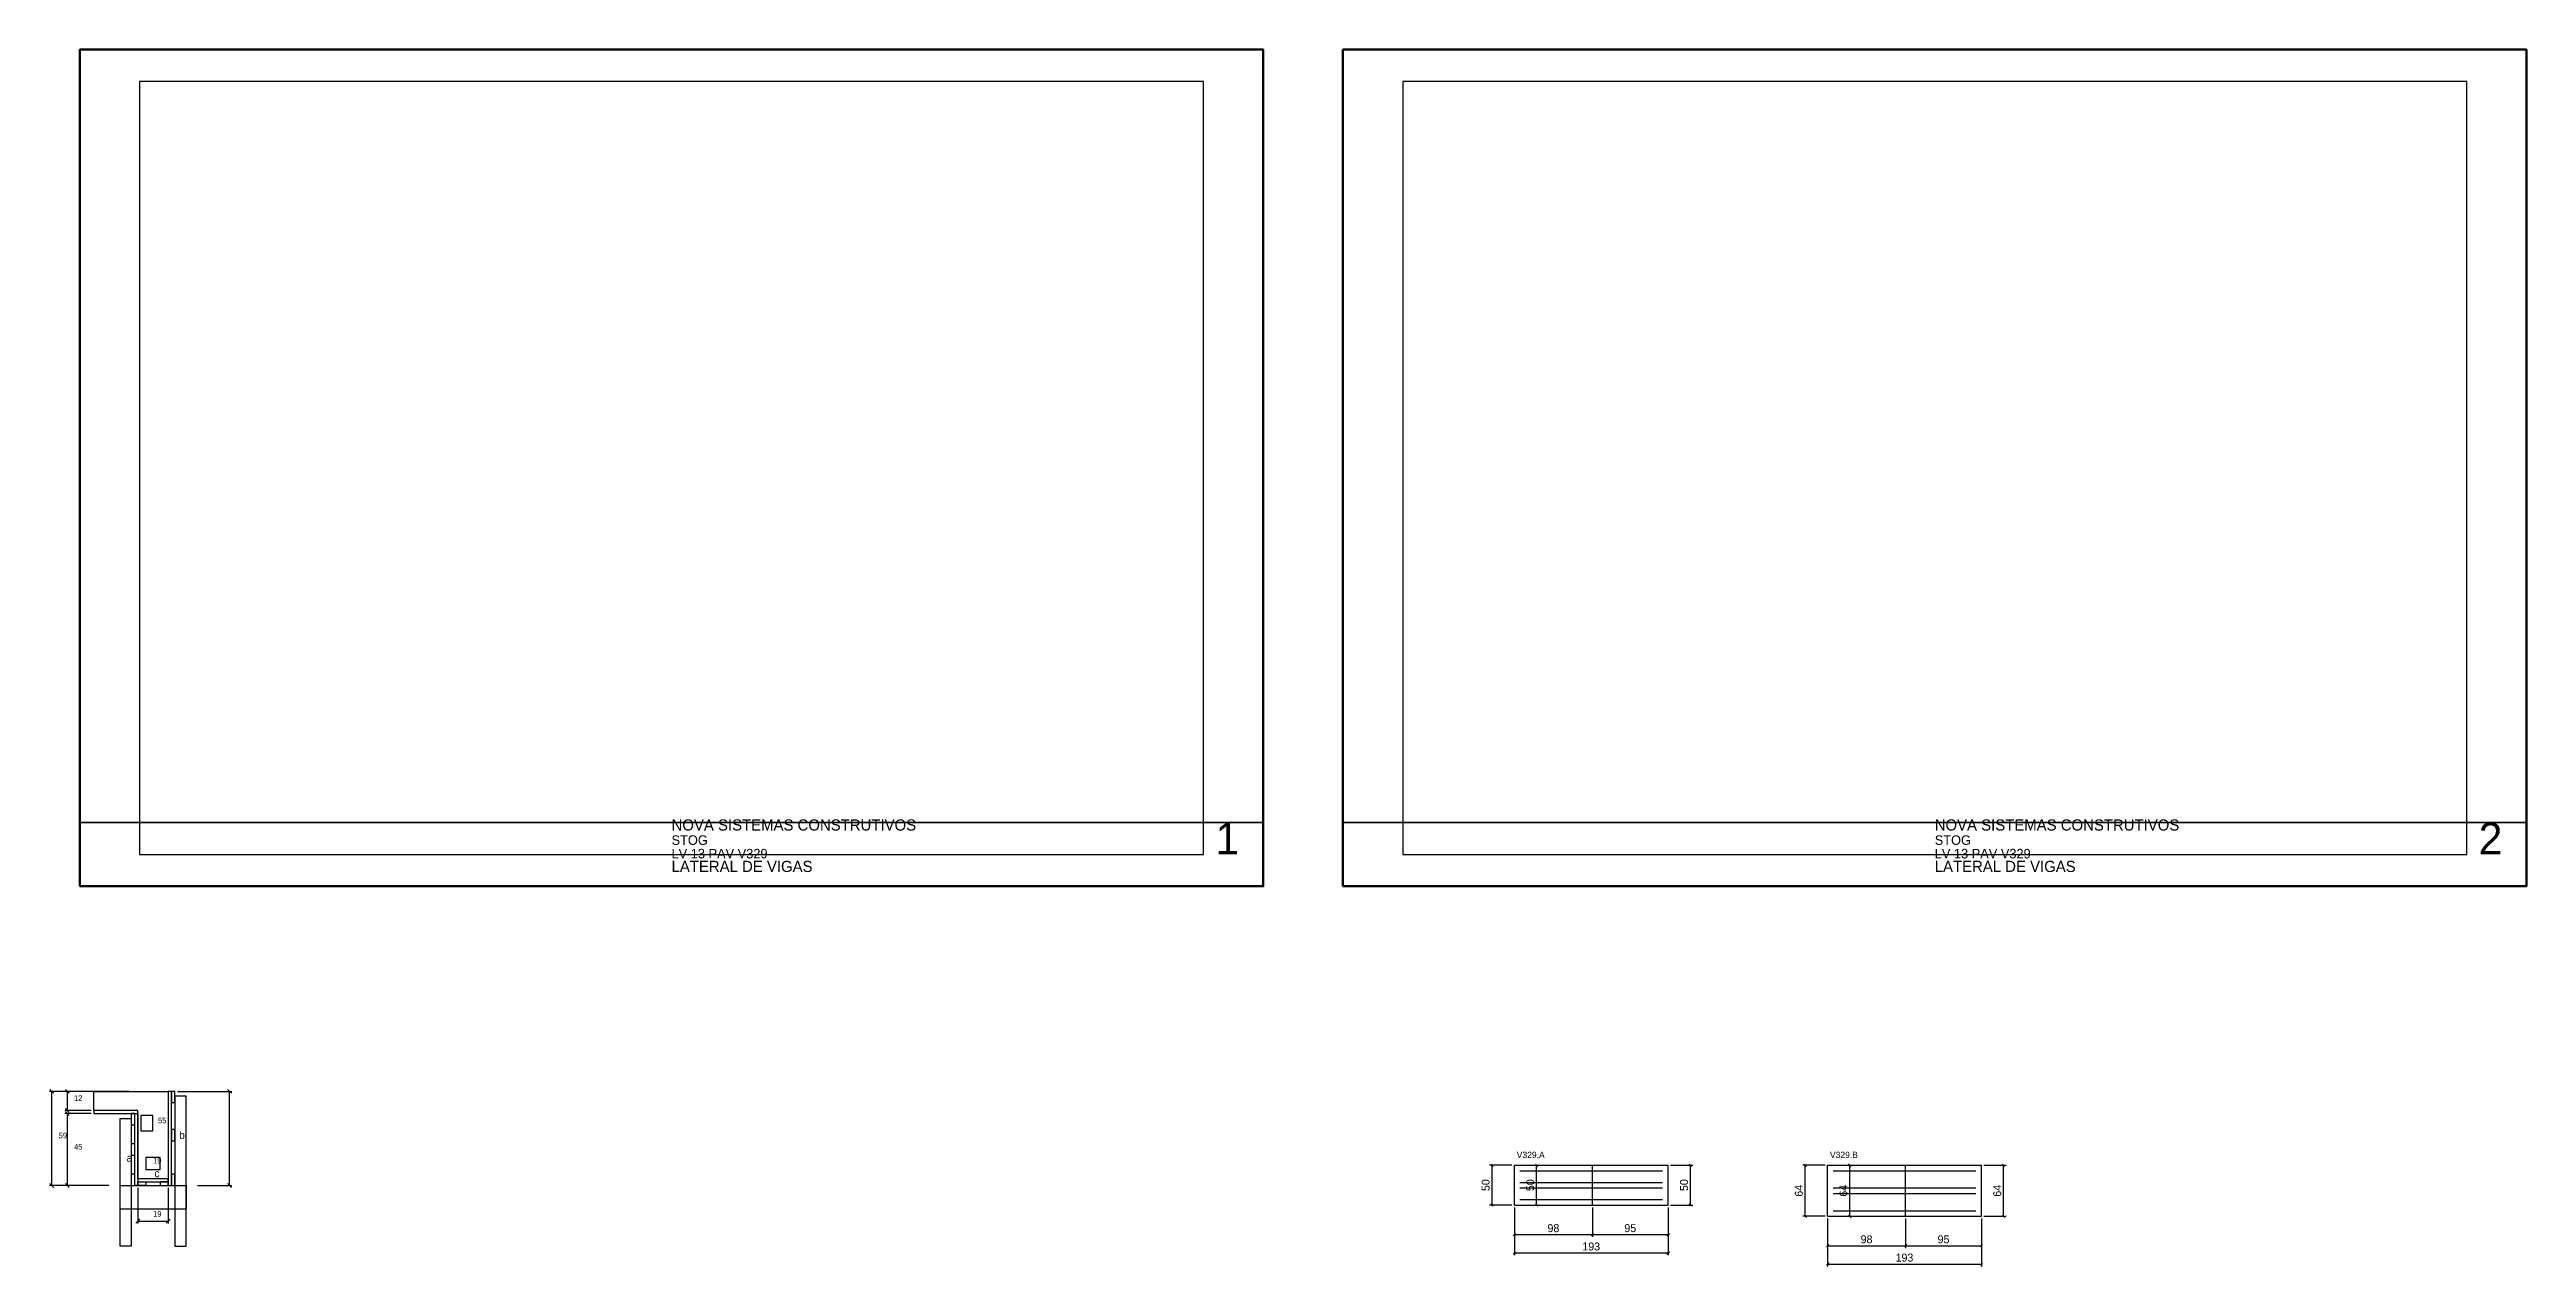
# Model space of a CAD drawing. Extents: x -9000 to 3070, y -277 to 1250.
# Drawn here: x -38 to 3070, y -277 to 1250 of the extents above.
import ezdxf

# ---------------------------------------------------------------- set-up
doc = ezdxf.new("R2010")
doc.units = 0
for name, color, linetype in [('CARIMBO', 255, 'Continuous'), ('CONCRETO', 251, 'Continuous'), ('COTA', 241, 'Continuous'), ('Cota Seção (2x)', 241, 'Continuous'), ('detalhes', 7, 'Continuous'), ('Folhas', 255, 'Continuous'), ('Madeira', 126, 'Continuous'), ('NOMENCLATURA', 7, 'Continuous'), ('Painéis', 200, 'Continuous'), ('SARR_2.2x7', 40, 'Continuous'), ('SARR_3.5x7', 81, 'Continuous')]:
    doc.layers.add(name, color=color, linetype=linetype)
doc.dimstyles.new('PAINEL', dxfattribs={"dimtxt": 10, "dimasz": 3, "dimexe": 3, "dimexo": 3, "dimgap": 3, "dimtad": 1, "dimblk": 'OBLIQUE', "dimblk1": 'OBLIQUE', "dimcen": 2.5, "dimclrd": 4, "dimclre": 4, "dimclrt": 240, "dimazin": 3, "dimtfac": 1, "dimtmove": 0, "dimatfit": 3})

# ---------------------------------------------------------------- blocks, each defined once
blk = doc.blocks.new('_OBLIQUE')
at = {"color": 0, "linetype": 'BYBLOCK'}
blk.add_line((-0.5, -0.5), (0.5, 0.5), dxfattribs=at)

msp = doc.modelspace()

# ---------------------------------------------------------------- linework, layer by layer
at = {"layer": 'CARIMBO', "lineweight": 35}
for p, q in [((0, 280), (1485, 280)), ((1585, 280), (3070, 280))]:
    msp.add_line(p, q, dxfattribs=at)
at = {"layer": 'CONCRETO', "color": 251}
msp.add_lwpolyline([(17.36, -81.25), (17.36, -57.25), (72.96, -57.25), (110.96, -57.25), (110.96, -167.25), (72.96, -167.25), (72.96, -81.25), (17.36, -81.25)], dxfattribs=at)
at = {"layer": 'COTA', "color": 4}
for p, q in [((61.96, -57.25), (-38.017, -57.25)), ((-35.017, -175.25), (-35.017, -57.25)), ((14.36, -57.25), (-18.697, -57.25)), ((-15.697, -57.25), (-15.697, -81.25)), ((122.36, -57.25), (190.832, -57.25)), ((187.832, -175.25), (187.832, -57.25)), ((14.36, -81.25), (-18.697, -81.25)), ((14.36, -85.25), (-18.697, -85.25)), ((-15.697, -85.25), (-15.697, -175.25)), ((36.36, -175.25), (-38.017, -175.25)), ((36.36, -175.25), (-18.697, -175.25)), ((72.96, -178.25), (72.96, -222.977)), ((110.96, -178.25), (110.96, -222.977)), ((147.56, -175.25), (190.832, -175.25)), ((72.96, -219.977), (110.96, -219.977))]:
    msp.add_line(p, q, dxfattribs=at)
at = {"layer": 'COTA'}
for points in [[(-32.517, -59.75), (-37.517, -54.75)], [(-13.197, -59.75), (-18.197, -54.75)], [(190.332, -59.75), (185.332, -54.75)], [(-18.197, -78.75), (-13.197, -83.75)], [(-13.197, -87.75), (-18.197, -82.75)], [(-37.517, -172.75), (-32.517, -177.75)], [(-18.197, -172.75), (-13.197, -177.75)], [(185.332, -172.75), (190.332, -177.75)], [(75.46, -217.477), (70.46, -222.477)], [(108.46, -222.477), (113.46, -217.477)]]:
    msp.add_lwpolyline(points, dxfattribs=at)
at = {"layer": 'Cota Seção (2x)', "color": 180}
for p, q in [((76.54, -87.583), (76.54, -106.917)), ((91.54, -87.583), (76.54, -87.583)), ((91.54, -106.917), (91.54, -87.583)), ((76.54, -106.917), (91.54, -106.917)), ((82.96, -140.25), (82.96, -155.25)), ((100.96, -140.25), (82.96, -140.25)), ((82.96, -155.25), (100.96, -155.25)), ((100.96, -155.25), (100.96, -140.25))]:
    msp.add_line(p, q, dxfattribs=at)
at = {"layer": 'Folhas', "lineweight": 50}
for points in [[(0, 200), (1485, 200), (1485, 1250), (0, 1250)], [(1585, 200), (3070, 200), (3070, 1250), (1585, 1250)]]:
    msp.add_lwpolyline(points, close=True, dxfattribs=at)
at = {"layer": 'Folhas', "lineweight": 25}
for points in [[(75, 240), (1410, 240), (1410, 1210), (75, 1210)], [(1660, 240), (2995, 240), (2995, 1210), (1660, 1210)]]:
    msp.add_lwpolyline(points, close=True, dxfattribs=at)
at = {"layer": 'Madeira', "color": 126}
for points in [[(114.96, -71.25), (119.36, -71.25), (119.36, -57.25), (114.96, -57.25), (114.96, -71.25)], [(64.56, -99.25), (68.96, -99.25), (68.96, -85.25), (64.56, -85.25), (64.56, -99.25)], [(64.56, -137.25), (68.96, -137.25), (68.96, -123.25), (64.56, -123.25), (64.56, -137.25)], [(114.96, -119.28), (119.36, -119.28), (119.36, -105.28), (114.96, -105.28), (114.96, -119.28)], [(64.56, -175.25), (68.96, -175.25), (68.96, -161.25), (64.56, -161.25), (64.56, -175.25)], [(72.96, -175.25), (72.96, -170.85), (82.96, -170.85), (82.96, -175.25), (72.96, -175.25)], [(110.96, -175.25), (110.96, -170.85), (100.96, -170.85), (100.96, -175.25), (110.96, -175.25)], [(114.96, -175.25), (119.36, -175.25), (119.36, -161.25), (114.96, -161.25), (114.96, -175.25)]]:
    msp.add_lwpolyline(points, dxfattribs=at)
at = {"layer": 'Painéis'}
for p, q in [((1800, -150), (1898, -150)), ((1800, -200), (1800, -150)), ((1898, -200), (1898, -150)), ((1898, -200), (1898, -150)), ((1898, -150), (1993, -150)), ((1898, -200), (1898, -150)), ((1993, -200), (1993, -150)), ((2193, -150), (2291, -150)), ((2193, -214), (2193, -150)), ((2291, -214), (2291, -150)), ((2291, -214), (2291, -150)), ((2291, -150), (2386, -150)), ((2291, -214), (2291, -150)), ((2386, -214), (2386, -150)), ((1800, -200), (1898, -200)), ((1898, -200), (1993, -200)), ((2193, -214), (2291, -214)), ((2291, -214), (2386, -214))]:
    msp.add_line(p, q, dxfattribs=at)
at = {"layer": 'Painéis', "color": 200}
for points in [[(114.96, -57.25), (110.96, -57.25), (110.96, -175.25), (114.96, -175.25), (114.96, -57.25)], [(72.96, -85.25), (72.96, -81.25), (17.36, -81.25), (17.36, -85.25), (72.96, -85.25)], [(68.96, -85.25), (72.96, -85.25), (72.96, -175.25), (68.96, -175.25), (68.96, -85.25)], [(110.96, -170.85), (110.96, -167.25), (72.96, -167.25), (72.96, -170.85), (110.96, -170.85)]]:
    msp.add_lwpolyline(points, dxfattribs=at)
at = {"layer": 'SARR_2.2x7'}
for points in [[(1807, -157), (1898, -157)], [(1807, -157), (1898, -157)], [(1807, -171.5), (1898, -171.5)], [(1807, -171.5), (1898, -171.5)], [(1807, -178.5), (1898, -178.5)], [(1807, -178.5), (1898, -178.5)], [(1898, -157), (1986, -157)], [(1898, -157), (1986, -157)], [(1898, -171.5), (1986, -171.5)], [(1898, -171.5), (1986, -171.5)], [(1898, -178.5), (1986, -178.5)], [(1898, -178.5), (1986, -178.5)], [(2200, -157), (2291, -157)], [(2200, -157), (2291, -157)], [(2200, -178.5), (2291, -178.5)], [(2200, -178.5), (2291, -178.5)], [(2200, -185.5), (2291, -185.5)], [(2200, -185.5), (2291, -185.5)], [(2291, -157), (2379, -157)], [(2291, -157), (2379, -157)], [(2291, -178.5), (2379, -178.5)], [(2291, -178.5), (2379, -178.5)], [(2291, -185.5), (2379, -185.5)], [(2291, -185.5), (2379, -185.5)], [(1807, -193), (1898, -193)], [(1807, -193), (1898, -193)], [(1898, -193), (1986, -193)], [(1898, -193), (1986, -193)], [(2200, -207), (2291, -207)], [(2200, -207), (2291, -207)], [(2291, -207), (2379, -207)], [(2291, -207), (2379, -207)]]:
    msp.add_lwpolyline(points, dxfattribs=at)
at = {"layer": 'SARR_3.5x7', "color": 81}
for points in [[(50.56, -91.25), (64.56, -91.25), (64.56, -251.728), (50.56, -251.728), (50.56, -91.25)], [(133.36, -63.25), (119.36, -63.25), (119.36, -251.728), (133.36, -251.728), (133.36, -63.25)], [(50.56, -175.25), (133.36, -175.25), (133.36, -205.308), (50.56, -205.308), (50.56, -175.25)]]:
    msp.add_lwpolyline(points, dxfattribs=at)

# ---------------------------------------------------------------- texts
at = {"layer": 'CARIMBO'}
for s, height, p in [('NOVA SISTEMAS CONSTRUTIVOS', 14, (742.5, 270)), ('1', 40, (1425, 240)), ('NOVA SISTEMAS CONSTRUTIVOS', 14, (2327.5, 270)), ('2', 40, (3010, 240)), ('STOG', 12, (742.5, 252)), ('STOG', 12, (2327.5, 252)), ('LV 13 PAV V329', 12, (742.5, 235)), ('LATERAL DE VIGAS', 14, (742.5, 218)), ('LV 13 PAV V329', 12, (2327.5, 235)), ('LATERAL DE VIGAS', 14, (2327.5, 218))]:
    msp.add_text(s, height=height, dxfattribs=at).set_placement(p)
at = {"layer": 'COTA', "color": 1}
for s, p in [('12', (-7.197, -69.25)), ('59', (-26.517, -116.25)), ('45', (-7.197, -130.25)), ('19', (91.96, -214.477))]:
    msp.add_text(s, height=7, dxfattribs=at).set_placement(p)
at = {"layer": 'Cota Seção (2x)', "color": 1}
for s, p in [('55', (98.04, -97.25)), ('19', (91.96, -147.75))]:
    msp.add_text(s, height=7, dxfattribs=at).set_placement(p)
at = {"layer": 'detalhes', "color": 4}
for s, p in [('b', (124.656, -117.027)), ('a', (58.705, -145.566)), ('c', (93.56, -165.014))]:
    msp.add_text(s, height=9.6, dxfattribs=at).set_placement(p)
at = {"layer": 'NOMENCLATURA'}
for s, p in [('V329.A', (1803, -141)), ('V329.B', (2196, -141))]:
    msp.add_text(s, height=8, dxfattribs=at).set_placement(p)

# ---------------------------------------------------------------- dimensions: what is measured, and where the dimension line sits
at = {"layer": 'COTA'}
for base, p1, p2 in [((1772, -200), (1800, -200), (1800, -150)), ((1828, -200), (1800, -200), (1800, -150)), ((2021, -200), (1993, -200), (1993, -150)), ((2021, -200), (1993, -200), (1993, -150)), ((2165, -214), (2193, -214), (2193, -150)), ((2221, -214), (2193, -214), (2193, -150)), ((2414, -214), (2386, -214), (2386, -150)), ((2414, -214), (2386, -214), (2386, -150))]:
    msp.add_linear_dim(base=base, p1=p1, p2=p2, angle=90, dimstyle='PAINEL', dxfattribs=at).render()
for base, p1, p2 in [((1800, -237), (1800, -200), (1898, -200)), ((1800, -260), (1800, -200), (1993, -200)), ((1898, -237), (1898, -200), (1993, -200)), ((2193, -251), (2193, -214), (2291, -214)), ((2193, -274), (2193, -214), (2386, -214)), ((2291, -251), (2291, -214), (2386, -214))]:
    msp.add_linear_dim(base=base, p1=p1, p2=p2, dimstyle='PAINEL', dxfattribs=at).render()

doc.saveas('drawing.dxf')
